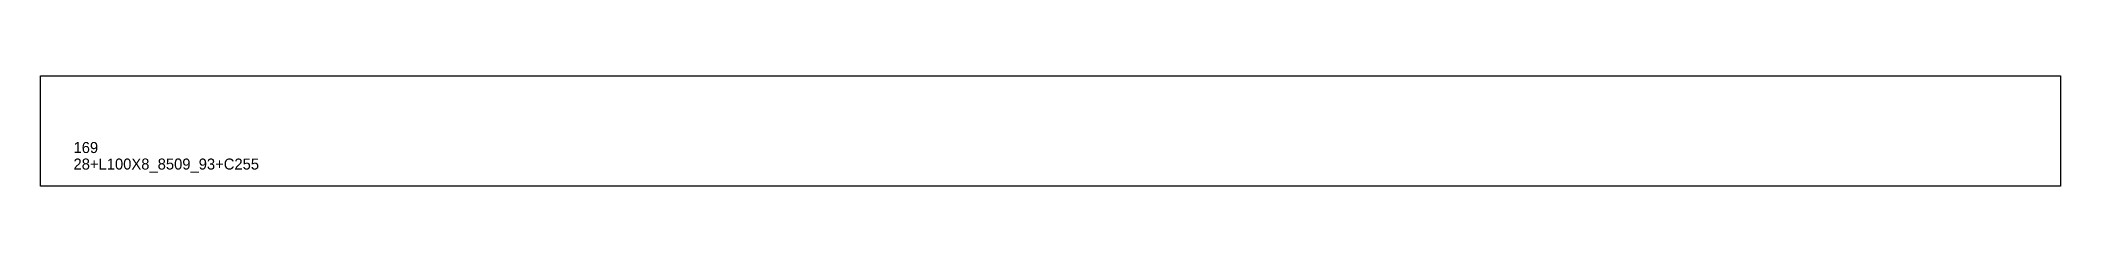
# Model space of a CAD drawing. Extents: x 0 to 1830, y 0 to 100.
import ezdxf

# ---------------------------------------------------------------- set-up
doc = ezdxf.new("R2010")
doc.units = 0
for name, color, linetype in [('CUT', 7, 'CONTINUOUS'), ('SCRIBE', 3, 'CONTINUOUS'), ('TEXT', 7, 'CONTINUOUS')]:
    doc.layers.add(name, color=color, linetype=linetype)

msp = doc.modelspace()

# ---------------------------------------------------------------- linework, layer by layer
at = {"layer": 'CUT', "color": 7, "linetype": 'CONTINUOUS'}
msp.add_lwpolyline([(0, 0), (0, 100), (1830, 100), (1830, 0)], close=True, dxfattribs=at)

# ---------------------------------------------------------------- texts
at = {"layer": 'SCRIBE', "color": 3}
msp.add_text('169', height=10, dxfattribs=at).set_placement((30, 30))
at = {"layer": 'TEXT', "color": 7}
msp.add_text('28+L100X8_8509_93+C255', height=10, dxfattribs=at).set_placement((30, 15))

doc.saveas('drawing.dxf')
